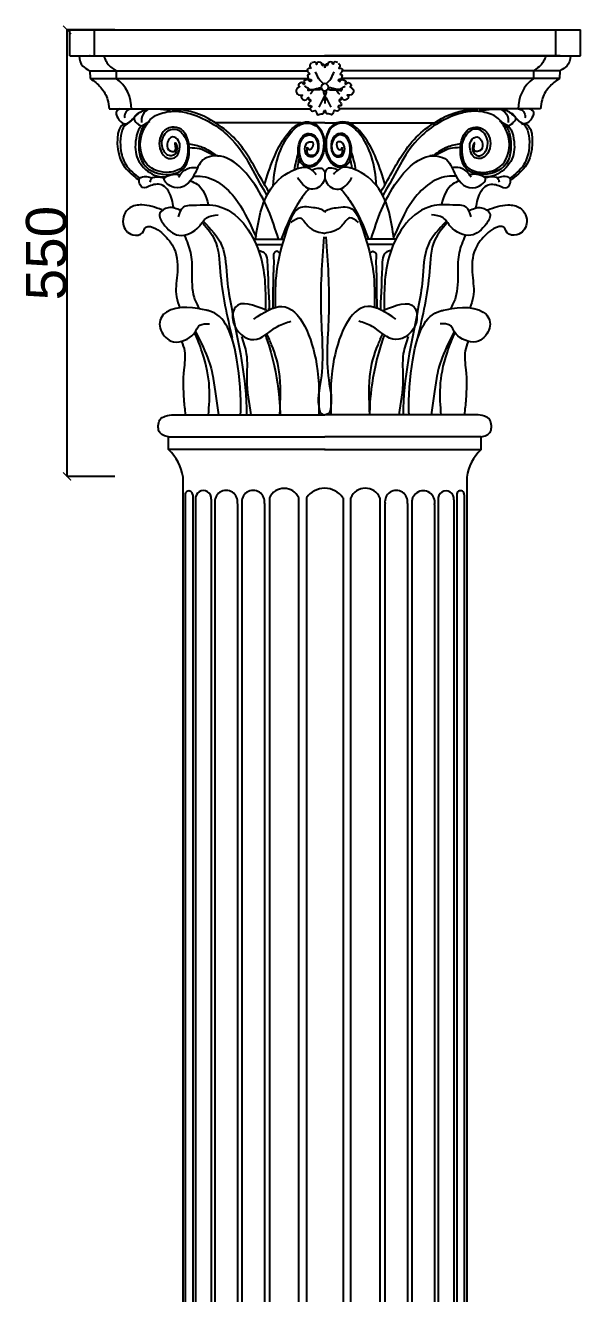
# Model space of a CAD drawing. Header units: millimetres. Extents: x 6183 to 10918, y 11927 to 15054.
# Drawn here: x 7442 to 8127, y 13490 to 15054 of the extents above; entities that cross this region are included whole.
import ezdxf

# ---------------------------------------------------------------- set-up
doc = ezdxf.new("R2010")
doc.units = ezdxf.units.MM
doc.styles.get("Standard").update_dxf_attribs({"font": 'Arial.ttf'})
doc.dimstyles.get("Standard").update_dxf_attribs({"dimtxt": 0.18, "dimasz": 0.18, "dimexe": 0.18, "dimexo": 0.0625, "dimgap": 0.09, "dimtad": 0, "dimtih": 1, "dimtoh": 1, "dimdec": 4, "dimzin": 0, "dimdsep": 46, "dimtxsty": 'Standard', "dimcen": 0.09, "dimadec": 0, "dimazin": 0, "dimtfac": 1, "dimtdec": 4, "dimtofl": 0, "dimtmove": 0, "dimatfit": 3, "dimfxl": 0, "dimtolj": 1, "dimtzin": 0, "dimarcsym": 0})

# ---------------------------------------------------------------- blocks, each defined once
blk = doc.blocks.new('_ARCHTICK')
at = {"color": 0, "linetype": 'ByBlock', "const_width": 0.15}
blk.add_lwpolyline([(-0.5, -0.5), (0.5, 0.5)], dxfattribs=at)
blk = doc.blocks.new('*D70')
at = {"color": 0, "lineweight": -2}
for p, q in [((7726.4, 15048), (7667.6, 15048)), ((7667.7, 14497.6), (7667.7, 15048)), ((7726.4, 14497.6), (7667.6, 14497.6))]:
    blk.add_line(p, q, dxfattribs=at)
at = {"layer": 'Defpoints', "color": 0}
for p in [(7667.7, 15048), (7726.5, 15048), (7726.5, 14497.6)]:
    blk.add_point(p, dxfattribs=at)
at = {"color": 0, "lineweight": -2, "xscale": 10, "yscale": 10, "zscale": 10}
for p, rotation in [((7667.7, 15048), 90), ((7667.7, 14497.6), 270)]:
    blk.add_blockref('_ARCHTICK', p, dxfattribs=dict(at, rotation=rotation))
at = {"color": 0, "insert": (7642.3, 14772.8), "char_height": 50, "attachment_point": 5, "rotation": 90}
blk.add_mtext('\\A1;550', dxfattribs=at)
blk = doc.blocks.new('2')
at = {"color": 3, "ltscale": 2}
for p, q in [((7671.1, 15048), (8301.1, 15048)), ((7671.1, 15016), (8301.1, 15016)), ((7695.6, 15016), (7985.6, 15016)), ((8275.6, 15016), (7985.6, 15016)), ((7695.8, 14997.4), (7964.2, 14997.4)), ((7695.8, 14997.4), (7696.2, 14988)), ((7728.3, 14997.4), (7728.3, 14988)), ((8275.4, 14997.4), (8007, 14997.4)), ((8242.8, 14997.4), (8242.8, 14988)), ((8275.4, 14997.4), (8275, 14988)), ((7696.2, 14988), (7965.2, 14988)), ((8275, 14988), (8005.9, 14988)), ((8251.7, 14950.7), (8003.8, 14950.7)), ((8015, 14933.4), (8120.5, 14933.4)), ((7798.1, 14573.6), (7985.6, 14573.6)), ((8173, 14573.6), (7985.6, 14573.6)), ((7792.8, 14546.3), (7985.6, 14546.3)), ((7792.8, 14530.7), (7792.8, 14546.3)), ((8178.4, 14546.3), (7985.6, 14546.3)), ((8178.4, 14530.7), (8178.4, 14546.3)), ((7985.6, 14530.7), (7792.8, 14530.7)), ((7985.6, 14530.7), (8178.4, 14530.7))]:
    blk.add_line(p, q, dxfattribs=at)
at = {"color": 3}
for p, q in [((7671.1, 15016), (7671.1, 15048)), ((7701.5, 15016.2), (7701.5, 15048.2)), ((8270.6, 15016.2), (8270.6, 15048.2)), ((8301.1, 15016), (8301.1, 15048)), ((7810.6, 14496.6), (7810.6, 12281.3)), ((8160.6, 14496.6), (8160.6, 12281.3))]:
    blk.add_line(p, q, dxfattribs=at)
at = {"color": 253, "ltscale": 2}
for p, q in [((7719.5, 14950.7), (7967.3, 14950.7)), ((7956.2, 14933.4), (7850.7, 14933.4)), ((7985.6, 14933.4), (7970.3, 14933.4)), ((7985.6, 14933.4), (8000.8, 14933.4)), ((7901.4, 14783.3), (7932.4, 14783.6)), ((8069.7, 14783.3), (8038.7, 14783.6))]:
    blk.add_line(p, q, dxfattribs=at)
at = {"color": 253}
for p, q in [((7813.2, 14474.8), (7813.2, 12310.3)), ((7822.6, 14474.8), (7822.6, 12310.3)), ((7826.1, 14469.5), (7826.1, 12315.6)), ((7845.5, 14469.5), (7845.5, 12315.6)), ((7850, 14464), (7850, 12321)), ((7877.8, 14464), (7877.8, 12321)), ((7883.4, 14464.1), (7883.4, 12320.9)), ((7911, 14464.1), (7911, 12320.9)), ((7917.3, 14471.3), (7917.3, 12313.8)), ((7953.4, 12313.8), (7953.4, 14471.3)), ((7962.9, 14471.3), (7962.9, 12313.8)), ((8008, 14471.3), (8008, 12313.8)), ((8017.5, 12313.8), (8017.5, 14471.3)), ((8053.5, 14471.3), (8053.5, 12313.8)), ((8059.8, 14464.2), (8059.8, 12320.9)), ((8087.5, 14464.2), (8087.5, 12320.9)), ((8093.1, 14463), (8093.1, 12322.1)), ((8120.8, 14463), (8120.8, 12322.1)), ((8125.4, 14468.7), (8125.4, 12316.4)), ((8144.7, 14468.7), (8144.7, 12316.4)), ((8148.2, 14474.8), (8148.2, 12310.3)), ((8157.6, 14474.8), (8157.6, 12310.3))]:
    blk.add_line(p, q, dxfattribs=at)
at = {"color": 3, "ltscale": 2}
for centre, start, end in [((7701.7, 14951.3), 358.4906, 54.0229), ((8269.5, 14951.3), 125.9771, 181.5094)]:
    blk.add_arc(centre, 45.4, start, end, dxfattribs=at)
at = {"color": 253, "ltscale": 2}
for centre, start, end in [((7985.6, 14977.3), 90.7306, 269.2694), ((7985.5, 14977.3), 270.7306, 89.2694)]:
    blk.add_arc(centre, 4.45, start, end, dxfattribs=at)
at = {"color": 3}
for centre, start, end in [((7754.1, 14488.7), 7.9121, 47.3227), ((8217.1, 14488.7), 132.6773, 172.0879)]:
    blk.add_arc(centre, 57.1, start, end, dxfattribs=at)
at = {"color": 253}
for centre, radius, start, end in [((7817.9, 14475), 4.7, 358.3559, 181.6441), ((7835.8, 14470.4), 9.71, 354.6277, 185.3723), ((7863.9, 14466.3), 14.1, 350.8121, 189.1879), ((7897.2, 14466.3), 14, 350.9804, 189.0196), ((7935.4, 14462.9), 19.9, 25.0165, 154.9835), ((7985.4, 14455.3), 27.7, 35.4312, 144.5688), ((8035.5, 14463.5), 19.6, 23.4282, 156.5718), ((8073.7, 14466.3), 14, 351.0325, 188.9675), ((8107, 14465.7), 14.2, 348.6476, 191.3524), ((8135.1, 14470), 9.76, 352.2715, 187.7285), ((8152.9, 14475.3), 4.72, 354.4634, 185.5366)]:
    blk.add_arc(centre, radius, start, end, dxfattribs=at)
at = {"color": 3, "ltscale": 2}
for points, knots in [([(7682.5, 15016), (7682.5, 15011.1), (7686.2, 15001.9), (7691.6, 15000.2), (7695.8, 14997.4)], [0.0006887, 0.0006887, 0.0006887, 0.0006887, 0.0711821, 0.1315401, 0.1315401, 0.1315401, 0.1315401]), ([(7712.9, 15016.2), (7714.7, 15011.1), (7717.5, 15004.1), (7724.1, 15000.8), (7728.3, 14997.4)], [0, 0, 0, 0, 0.080216, 0.1324229, 0.1324229, 0.1324229, 0.1324229]), ([(8258.2, 15016.2), (8256.5, 15011.1), (8253.7, 15004.1), (8247, 15000.8), (8242.8, 14997.4)], [0, 0, 0, 0, 0.080216, 0.1324229, 0.1324229, 0.1324229, 0.1324229]), ([(8288.7, 15016), (8288.6, 15011.1), (8284.9, 15001.9), (8279.6, 15000.2), (8275.4, 14997.4)], [0.0006887, 0.0006887, 0.0006887, 0.0006887, 0.0711821, 0.1315401, 0.1315401, 0.1315401, 0.1315401]), ([(7696.2, 14987.9), (7700.8, 14985.5), (7711.5, 14975.8), (7717.6, 14964.7), (7719.1, 14954.6), (7719.5, 14950.7)], [0, 0, 0, 0, 0.0826844, 0.1852195, 0.247663, 0.247663, 0.247663, 0.247663]), ([(8275, 14987.9), (8270.3, 14985.5), (8259.7, 14975.8), (8253.5, 14964.7), (8252.1, 14954.6), (8251.7, 14950.7)], [0, 0, 0, 0, 0.0826844, 0.1852195, 0.247663, 0.247663, 0.247663, 0.247663]), ([(7792.8, 14546.3), (7790.5, 14546.7), (7786.1, 14547.9), (7780.4, 14552.8), (7779.8, 14560.2), (7781.3, 14568.1), (7789.5, 14573), (7795.8, 14573.5), (7799.3, 14573.7)], [0.032655, 0.032655, 0.032655, 0.032655, 0.0696963, 0.1060265, 0.1438825, 0.184276, 0.2278806, 0.2846881, 0.2846881, 0.2846881, 0.2846881]), ([(8178.4, 14546.3), (8180.7, 14546.7), (8185.1, 14547.9), (8190.8, 14552.8), (8191.4, 14560.2), (8189.9, 14568.1), (8181.6, 14573), (8175.4, 14573.5), (8171.9, 14573.7)], [0.013062, 0.013062, 0.013062, 0.013062, 0.0278785, 0.0424106, 0.057553, 0.0737104, 0.0911522, 0.1138753, 0.1138753, 0.1138753, 0.1138753])]:
    blk.add_open_spline(points, degree=3, knots=knots, dxfattribs=at)
at = {"color": 253, "ltscale": 2}
for points, knots in [([(7968.8, 15007.1), (7967.6, 15005.5), (7966, 15003.5), (7969, 15000.4), (7966.3, 15000.8), (7963.3, 14999.9), (7964.3, 14996), (7968.2, 14992.8), (7963.6, 14993.2), (7964.7, 14989.6), (7965.3, 14986.5), (7970.2, 14986.9), (7967.5, 14983.2), (7965.8, 14987), (7962.4, 14986.7), (7958.3, 14984.4), (7961.1, 14982.8), (7960.1, 14979.7), (7957.5, 14983.9), (7953.9, 14982.4), (7952.3, 14979.2), (7955.6, 14977.9), (7950.4, 14976), (7949.7, 14971.2), (7953.3, 14966.3), (7959.4, 14968.4), (7955.6, 14965.6), (7958.3, 14961.2), (7962.9, 14960.8), (7965.9, 14966.1), (7964.8, 14960.5), (7967.6, 14962.9), (7968.2, 14959.2), (7964.7, 14958.4), (7965.3, 14953), (7969, 14955.6), (7969.5, 14952.3), (7965.9, 14951.7), (7969.9, 14945.9), (7974.6, 14950.9), (7975.9, 14940.6), (7979.3, 14945.2), (7984.3, 14943.6), (7985.2, 14951.7), (7985.6, 14945.4)], [0, 0, 0, 0, 0.0278041, 0.0368662, 0.0424881, 0.0602653, 0.0809892, 0.0972003, 0.1100198, 0.1223826, 0.1435906, 0.1578124, 0.1706288, 0.1817572, 0.2054759, 0.2214535, 0.2336119, 0.2417942, 0.258008, 0.2800979, 0.2929126, 0.3016927, 0.3184045, 0.3420061, 0.3701077, 0.3858891, 0.3962528, 0.4175779, 0.4480193, 0.4599687, 0.4747513, 0.4840229, 0.4911313, 0.5163907, 0.5313855, 0.5471669, 0.5562281, 0.5658989, 0.5917764, 0.6095536, 0.6401313, 0.671793, 0.6837431, 0.6977766, 0.6977766, 0.6977766, 0.6977766]), ([(8002.3, 15007.1), (8003.6, 15005.5), (8005.2, 15003.5), (8002.1, 15000.4), (8004.8, 15000.8), (8007.8, 14999.9), (8006.9, 14996), (8003, 14992.8), (8007.5, 14993.2), (8006.5, 14989.6), (8005.8, 14986.5), (8000.9, 14986.9), (8003.7, 14983.2), (8005.4, 14987), (8008.7, 14986.7), (8012.9, 14984.4), (8010, 14982.8), (8011.1, 14979.7), (8013.7, 14983.9), (8017.2, 14982.4), (8018.8, 14979.2), (8015.5, 14977.9), (8020.8, 14976), (8021.5, 14971.2), (8017.9, 14966.3), (8011.8, 14968.4), (8015.6, 14965.6), (8012.9, 14961.2), (8008.2, 14960.8), (8005.3, 14966.1), (8006.4, 14960.5), (8003.6, 14962.9), (8002.9, 14959.2), (8006.5, 14958.4), (8005.8, 14953), (8002.1, 14955.6), (8001.7, 14952.3), (8005.3, 14951.7), (8001.3, 14945.9), (7996.6, 14950.9), (7995.2, 14940.6), (7991.8, 14945.2), (7986.8, 14943.6), (7986, 14951.7), (7985.6, 14945.4)], [0, 0, 0, 0, 0.0278041, 0.0368662, 0.0424881, 0.0602653, 0.0809892, 0.0972003, 0.1100198, 0.1223826, 0.1435906, 0.1578124, 0.1706288, 0.1817572, 0.2054759, 0.2214535, 0.2336119, 0.2417942, 0.258008, 0.2800979, 0.2929126, 0.3016927, 0.3184045, 0.3420061, 0.3701077, 0.3858891, 0.3962528, 0.4175779, 0.4480193, 0.4599687, 0.4747513, 0.4840229, 0.4911313, 0.5163907, 0.5313855, 0.5471669, 0.5562281, 0.5658989, 0.5917764, 0.6095536, 0.6401313, 0.671793, 0.6837431, 0.6977766, 0.6977766, 0.6977766, 0.6977766]), ([(7795.4, 14948.6), (7782.8, 14950.3), (7767.6, 14950.5), (7762.8, 14949.9), (7744.8, 14938.3), (7758.4, 14929.8), (7759.3, 14929.3), (7769.8, 14935.4)], [0.0267777, 0.0267777, 0.0267777, 0.0267777, 0.1128809, 0.1880799, 0.2151379, 0.2868379, 0.3072907, 0.3072907, 0.3072907, 0.3072907]), ([(7766.2, 14933), (7761.6, 14929.5), (7756.2, 14920.5), (7753.5, 14880.6), (7786.3, 14865.9), (7814.7, 14874.3), (7820.8, 14902.9), (7811.8, 14931), (7782.8, 14927.7), (7779.3, 14901.1), (7791.6, 14887.4), (7804.1, 14889.9), (7807.4, 14904.1), (7806.2, 14911.9), (7795, 14920.7), (7786.1, 14900.4), (7804.6, 14895.6), (7798.9, 14914.2), (7806, 14899.9), (7796, 14888.9), (7782.6, 14901.1), (7785.1, 14921.5), (7803.4, 14929.1), (7814.8, 14914.8), (7817.3, 14902.9), (7815.7, 14889.5), (7811.6, 14877.1), (7790.2, 14869.5), (7761.5, 14878.6), (7754.8, 14910.3), (7766.6, 14934.4), (7776.7, 14944.2), (7798.6, 14948.8), (7820.5, 14945.5), (7845.9, 14934.6), (7871.6, 14914.3), (7890.4, 14888.6), (7900.6, 14866.9), (7914.1, 14843.8)], [1.066341, 1.066341, 1.066341, 1.066341, 1.151799, 1.32557, 1.516717, 1.648943, 1.752155, 1.892499, 2.029915, 2.151416, 2.215775, 2.302136, 2.34376, 2.389161, 2.440105, 2.533523, 2.577372, 2.629753, 2.674527, 2.736709, 2.806323, 2.909486, 2.992184, 3.063533, 3.114311, 3.171863, 3.256107, 3.356215, 3.5119, 3.687443, 3.777197, 3.877875, 3.976332, 4.066808, 4.218059, 4.364311, 4.56421, 4.726447, 4.726447, 4.726447, 4.726447]), ([(7916.6, 14848.3), (7904.1, 14868.8), (7887.4, 14904.4), (7849.2, 14938.8), (7812.2, 14951.5), (7797, 14948.7)], [0.0440847, 0.0440847, 0.0440847, 0.0440847, 0.2943805, 0.6235118, 0.8641534, 0.8641534, 0.8641534, 0.8641534]), ([(8054.6, 14848.3), (8067, 14868.8), (8083.8, 14904.4), (8122, 14938.8), (8159, 14951.5), (8174.2, 14948.7)], [0.0440847, 0.0440847, 0.0440847, 0.0440847, 0.2943805, 0.6235118, 0.8641534, 0.8641534, 0.8641534, 0.8641534]), ([(8205, 14933), (8209.6, 14929.5), (8215, 14920.5), (8217.7, 14880.6), (8184.8, 14865.9), (8156.5, 14874.3), (8150.4, 14902.9), (8159.4, 14931), (8188.4, 14927.7), (8191.9, 14901.1), (8179.6, 14887.4), (8167.1, 14889.9), (8163.8, 14904.1), (8165, 14911.9), (8176.2, 14920.7), (8185.1, 14900.4), (8166.6, 14895.6), (8172.3, 14914.2), (8165.1, 14899.9), (8175.1, 14888.9), (8188.6, 14901.1), (8186.1, 14921.5), (8167.7, 14929.1), (8156.4, 14914.8), (8153.8, 14902.9), (8155.4, 14889.5), (8159.6, 14877.1), (8181, 14869.5), (8209.6, 14878.6), (8216.4, 14910.3), (8204.5, 14934.4), (8194.4, 14944.2), (8172.6, 14948.8), (8150.7, 14945.5), (8125.3, 14934.6), (8099.6, 14914.3), (8080.8, 14888.6), (8070.6, 14866.9), (8057.1, 14843.8)], [1.066341, 1.066341, 1.066341, 1.066341, 1.151799, 1.32557, 1.516717, 1.648943, 1.752155, 1.892499, 2.029915, 2.151416, 2.215775, 2.302136, 2.34376, 2.389161, 2.440105, 2.533523, 2.577372, 2.629753, 2.674527, 2.736709, 2.806323, 2.909486, 2.992184, 3.063533, 3.114311, 3.171863, 3.256107, 3.356215, 3.5119, 3.687443, 3.777197, 3.877875, 3.976332, 4.066808, 4.218059, 4.364311, 4.56421, 4.726447, 4.726447, 4.726447, 4.726447]), ([(8175.8, 14948.6), (8188.4, 14950.3), (8203.5, 14950.5), (8208.3, 14949.9), (8226.4, 14938.3), (8212.7, 14929.8), (8211.9, 14929.3), (8201.3, 14935.4)], [0.0267777, 0.0267777, 0.0267777, 0.0267777, 0.1128809, 0.1880799, 0.2151379, 0.2868379, 0.3072907, 0.3072907, 0.3072907, 0.3072907]), ([(7748.5, 14938), (7746.2, 14934.2), (7734.5, 14931.7), (7731.8, 14903.9), (7738.7, 14879.7), (7751.6, 14869.3), (7757.3, 14865.1)], [0.0095284, 0.0095284, 0.0095284, 0.0095284, 0.0947973, 0.2280258, 0.3238762, 0.4381837, 0.4381837, 0.4381837, 0.4381837]), ([(7760.4, 14929.7), (7758.5, 14929.9), (7753.8, 14921.9), (7750.6, 14902.2), (7754.8, 14882.7), (7774.7, 14866.8), (7786.4, 14866.8), (7790, 14867.3)], [0.0609786, 0.0609786, 0.0609786, 0.0609786, 0.1348096, 0.20862, 0.345658, 0.4780579, 0.5526165, 0.5526165, 0.5526165, 0.5526165]), ([(7921.8, 14855.9), (7922.8, 14868.2), (7925.8, 14891.2), (7939.3, 14918.2), (7957.5, 14935.3), (7979.2, 14930.5), (7987.7, 14906.5), (7979.5, 14882.9), (7953.8, 14877.4), (7949.1, 14917.7), (7977.7, 14919.8), (7980, 14892.2), (7963.5, 14893.1), (7963.4, 14898.8), (7964, 14903.4)], [0.091194, 0.091194, 0.091194, 0.091194, 0.287454, 0.463953, 0.574964, 0.652132, 0.77639, 0.939158, 0.97032, 1.166084, 1.222184, 1.347944, 1.383827, 1.426715, 1.426715, 1.426715, 1.426715]), ([(8049.3, 14855.9), (8048.4, 14868.2), (8045.3, 14891.2), (8031.9, 14918.2), (8013.6, 14935.3), (7992, 14930.5), (7983.5, 14906.5), (7991.7, 14882.9), (8017.3, 14877.4), (8022, 14917.7), (7993.4, 14919.8), (7991.1, 14892.2), (8007.7, 14893.1), (8007.8, 14898.8), (8007.2, 14903.4)], [0.091194, 0.091194, 0.091194, 0.091194, 0.287454, 0.463953, 0.574964, 0.652132, 0.77639, 0.939158, 0.97032, 1.166084, 1.222184, 1.347944, 1.383827, 1.426715, 1.426715, 1.426715, 1.426715]), ([(8210.8, 14929.7), (8212.6, 14929.9), (8217.4, 14921.9), (8220.6, 14902.2), (8216.4, 14882.7), (8196.4, 14866.8), (8184.8, 14866.8), (8181.2, 14867.3)], [0.0609786, 0.0609786, 0.0609786, 0.0609786, 0.1348096, 0.20862, 0.345658, 0.4780579, 0.5526165, 0.5526165, 0.5526165, 0.5526165]), ([(8222.6, 14938), (8225, 14934.2), (8236.6, 14931.7), (8239.4, 14903.9), (8232.4, 14879.7), (8219.5, 14869.3), (8213.9, 14865.1)], [0.0095284, 0.0095284, 0.0095284, 0.0095284, 0.0947973, 0.2280258, 0.3238762, 0.4381837, 0.4381837, 0.4381837, 0.4381837]), ([(7951.8, 14877.1), (7952.2, 14879.3), (7952.9, 14883.2), (7953.7, 14887.1), (7954.1, 14888.8)], [0.08964234, 0.08964234, 0.08964234, 0.08964234, 0.12558855, 0.15363508, 0.15363508, 0.15363508, 0.15363508]), ([(8019.3, 14877.1), (8019, 14879.3), (8018.3, 14883.2), (8017.5, 14887.1), (8017.1, 14888.8)], [0.08964234, 0.08964234, 0.08964234, 0.08964234, 0.12558855, 0.15363508, 0.15363508, 0.15363508, 0.15363508]), ([(7823.6, 14867.7), (7827.3, 14867.7), (7848.9, 14867.9), (7881.3, 14839.1), (7893.5, 14807.8), (7900.8, 14792.8)], [0.0108967, 0.0108967, 0.0108967, 0.0108967, 0.0702813, 0.3551184, 0.615565, 0.615565, 0.615565, 0.615565]), ([(8147.5, 14867.7), (8143.8, 14867.7), (8122.3, 14867.9), (8089.8, 14839.1), (8077.6, 14807.8), (8070.3, 14792.8)], [0.0108967, 0.0108967, 0.0108967, 0.0108967, 0.0702813, 0.3551184, 0.615565, 0.615565, 0.615565, 0.615565]), ([(7819.7, 14861.9), (7822.7, 14860.7), (7834.6, 14855.7), (7839, 14842.7), (7841.9, 14832.5)], [0.0143222, 0.0143222, 0.0143222, 0.0143222, 0.0650181, 0.2200879, 0.2200879, 0.2200879, 0.2200879]), ([(8151.5, 14861.9), (8148.5, 14860.7), (8136.5, 14855.7), (8132.2, 14842.7), (8129.3, 14832.5)], [0.0143222, 0.0143222, 0.0143222, 0.0143222, 0.0650181, 0.2200879, 0.2200879, 0.2200879, 0.2200879]), ([(7784.6, 14826.2), (7776.6, 14829.1), (7763.7, 14833.7), (7741.7, 14830.4), (7732.4, 14809.4), (7745.4, 14793.3), (7761.3, 14795.1), (7764.2, 14808.2), (7777.9, 14803.4), (7789, 14794.4), (7804.1, 14776.1), (7804.6, 14747.5), (7800.2, 14722.8), (7805, 14709.9), (7806.8, 14705.4)], [0, 0, 0, 0, 0.136844, 0.218765, 0.332246, 0.429746, 0.495422, 0.538683, 0.603554, 0.665936, 0.786323, 0.961484, 1.1052, 1.181036, 1.181036, 1.181036, 1.181036]), ([(7985.6, 14823.5), (7983.4, 14827), (7967, 14829.5), (7948.7, 14831.7), (7934.9, 14790.6), (7924.2, 14753.4), (7924.2, 14720.8), (7924.2, 14705.8)], [0.0166593, 0.0166593, 0.0166593, 0.0166593, 0.0913146, 0.2103067, 0.3681801, 0.6453418, 0.882536, 0.882536, 0.882536, 0.882536]), ([(7985.6, 14823.5), (7987.8, 14827), (8004.2, 14829.5), (8022.4, 14831.7), (8036.3, 14790.6), (8047, 14753.4), (8047, 14720.8), (8046.9, 14705.8)], [0.0166593, 0.0166593, 0.0166593, 0.0166593, 0.0913146, 0.2103067, 0.3681801, 0.6453418, 0.882536, 0.882536, 0.882536, 0.882536]), ([(8186.5, 14826.2), (8194.6, 14829.1), (8207.5, 14833.7), (8229.5, 14830.4), (8238.8, 14809.4), (8225.7, 14793.3), (8209.8, 14795.1), (8207, 14808.2), (8193.2, 14803.4), (8182.2, 14794.4), (8167, 14776.1), (8166.5, 14747.5), (8171, 14722.8), (8166.2, 14709.9), (8164.4, 14705.4)], [0, 0, 0, 0, 0.136844, 0.218765, 0.332246, 0.429746, 0.495422, 0.538683, 0.603554, 0.665936, 0.786323, 0.961484, 1.1052, 1.181036, 1.181036, 1.181036, 1.181036]), ([(7835.9, 14811.9), (7844.7, 14802.7), (7863.9, 14782.7), (7863.7, 14742.4), (7876, 14673.8), (7889.1, 14618.3), (7889.1, 14573.7), (7889.1, 14573.6)], [0, 0, 0, 0, 0.197863, 0.430037, 0.610962, 1.328783, 1.329062, 1.329062, 1.329062, 1.329062]), ([(8135.3, 14811.9), (8126.5, 14802.7), (8107.2, 14782.7), (8107.5, 14742.4), (8095.2, 14673.8), (8082.1, 14618.3), (8082.1, 14573.7), (8082.1, 14573.6)], [0, 0, 0, 0, 0.197863, 0.430037, 0.610962, 1.328783, 1.329062, 1.329062, 1.329062, 1.329062]), ([(7812.6, 14794.4), (7815.4, 14787.5), (7821.3, 14773.3), (7821.9, 14747.2), (7821, 14722.7), (7828.2, 14708.7), (7830.8, 14704.2)], [0, 0, 0, 0, 0.1186699, 0.2457414, 0.4169208, 0.4989014, 0.4989014, 0.4989014, 0.4989014]), ([(8158.6, 14794.4), (8155.7, 14787.5), (8149.8, 14773.3), (8149.2, 14747.2), (8150.1, 14722.7), (8142.9, 14708.7), (8140.4, 14704.2)], [0, 0, 0, 0, 0.1186699, 0.2457414, 0.4169208, 0.4989014, 0.4989014, 0.4989014, 0.4989014]), ([(7904.8, 14776.1), (7906.3, 14775.6), (7914.5, 14772.8), (7914.8, 14752.8), (7917, 14710.4), (7917.1, 14703)], [0, 0, 0, 0, 0.0244975, 0.1338276, 0.3279524, 0.3279524, 0.3279524, 0.3279524]), ([(8066.4, 14776.1), (8064.9, 14775.6), (8056.6, 14772.8), (8056.4, 14752.8), (8054.2, 14710.4), (8054, 14703)], [0, 0, 0, 0, 0.0244975, 0.1338276, 0.3279524, 0.3279524, 0.3279524, 0.3279524]), ([(7881.7, 14573.6), (7883, 14583.8), (7877.9, 14666.6), (7860.5, 14697.5), (7831.7, 14704.4), (7800.7, 14709.8), (7781.9, 14693.3), (7779.8, 14678), (7798.9, 14657.1), (7827.1, 14671.6), (7828.5, 14685.6), (7838.8, 14685.8), (7843.5, 14685.8)], [0.103479, 0.103479, 0.103479, 0.103479, 0.317428, 0.742352, 0.774788, 0.992745, 1.019247, 1.111096, 1.201354, 1.312034, 1.399659, 1.471681, 1.471681, 1.471681, 1.471681]), ([(7898.1, 14691.6), (7910.2, 14699.5), (7948.7, 14724.6), (7981.3, 14637.2), (7978.1, 14594.4), (7978, 14573.6)], [0, 0, 0, 0, 0.2029321, 0.6467444, 0.9818462, 0.9818462, 0.9818462, 0.9818462]), ([(8073.1, 14691.6), (8061, 14699.5), (8022.5, 14724.6), (7989.9, 14637.2), (7993.1, 14594.4), (7993.1, 14573.6)], [0, 0, 0, 0, 0.2029321, 0.6467444, 0.9818462, 0.9818462, 0.9818462, 0.9818462]), ([(8089.5, 14573.6), (8088.2, 14583.8), (8093.2, 14666.6), (8110.7, 14697.5), (8139.5, 14704.4), (8170.4, 14709.8), (8189.3, 14693.3), (8191.4, 14678), (8172.3, 14657.1), (8144, 14671.6), (8142.7, 14685.6), (8132.4, 14685.8), (8127.7, 14685.8)], [0.103479, 0.103479, 0.103479, 0.103479, 0.317428, 0.742352, 0.774788, 0.992745, 1.019247, 1.111096, 1.201354, 1.312034, 1.399659, 1.471681, 1.471681, 1.471681, 1.471681]), ([(7808.7, 14664), (7810.4, 14660.2), (7814.7, 14649.1), (7810.2, 14624.4), (7810.9, 14598.3), (7812.8, 14579.9), (7813.4, 14573.6)], [0.0360558, 0.0360558, 0.0360558, 0.0360558, 0.1013871, 0.2281778, 0.4230961, 0.5244717, 0.5244717, 0.5244717, 0.5244717]), ([(7842, 14573.6), (7843.8, 14595.7), (7846.1, 14623.7), (7827.6, 14668.6), (7825.1, 14674.7)], [0.0026203, 0.0026203, 0.0026203, 0.0026203, 0.417, 0.5253625, 0.5253625, 0.5253625, 0.5253625]), ([(7826, 14676.1), (7830.1, 14668.5), (7843.2, 14641.7), (7849.1, 14613.9), (7852.4, 14589.1), (7854.4, 14573.6)], [0.669755, 0.669755, 0.669755, 0.669755, 0.8185418, 0.9629574, 1.204672, 1.204672, 1.204672, 1.204672]), ([(7912.1, 14671.9), (7912.5, 14670.8), (7930.2, 14621.8), (7930.5, 14579.7), (7930.3, 14573.6)], [0.0306593, 0.0306593, 0.0306593, 0.0306593, 0.0410277, 0.452327, 0.452327, 0.452327, 0.452327]), ([(7930.2, 14573.6), (7930.2, 14574), (7930.3, 14579.9), (7932.8, 14622.8), (7923.4, 14651.9), (7916.2, 14668.8), (7914.2, 14673.4)], [0.5206115, 0.5206115, 0.5206115, 0.5206115, 0.5475385, 0.7905946, 1.0064999, 1.0860371, 1.0860371, 1.0860371, 1.0860371]), ([(8041, 14573.6), (8041, 14574), (8040.9, 14579.9), (8038.3, 14622.8), (8047.7, 14651.9), (8055, 14668.8), (8057, 14673.4)], [0.5206115, 0.5206115, 0.5206115, 0.5206115, 0.5475385, 0.7905946, 1.0064999, 1.0860371, 1.0860371, 1.0860371, 1.0860371]), ([(8059, 14671.9), (8058.6, 14670.8), (8040.9, 14621.8), (8040.6, 14579.7), (8040.9, 14573.6)], [0.0306593, 0.0306593, 0.0306593, 0.0306593, 0.0410277, 0.452327, 0.452327, 0.452327, 0.452327]), ([(8145.1, 14676.1), (8141.1, 14668.5), (8128, 14641.7), (8122, 14613.9), (8118.8, 14589.1), (8116.8, 14573.6)], [0.669755, 0.669755, 0.669755, 0.669755, 0.8185418, 0.9629574, 1.204672, 1.204672, 1.204672, 1.204672]), ([(8129.2, 14573.6), (8127.3, 14595.7), (8125.1, 14623.7), (8143.5, 14668.6), (8146, 14674.7)], [0.0026203, 0.0026203, 0.0026203, 0.0026203, 0.417, 0.5253625, 0.5253625, 0.5253625, 0.5253625]), ([(8162.5, 14664), (8160.8, 14660.2), (8156.5, 14649.1), (8161, 14624.4), (8160.3, 14598.3), (8158.4, 14579.9), (8157.7, 14573.6)], [0.0360558, 0.0360558, 0.0360558, 0.0360558, 0.1013871, 0.2281778, 0.4230961, 0.5244717, 0.5244717, 0.5244717, 0.5244717])]:
    blk.add_open_spline(points, degree=3, knots=knots, dxfattribs=at)
for points in [[(7969.5, 15007.7), (7974.7, 15007.3), (7975.1, 15005.8), (7976, 15006.3), (7976, 15007.5), (7978.1, 15008.6), (7981.2, 15007.5), (7982.3, 15004.8), (7983.1, 15003.9), (7983.1, 15005.6), (7985.2, 15004.6), (7985.6, 15001.4)], [(8001.7, 15007.7), (7996.4, 15007.3), (7996, 15005.8), (7995.2, 15006.3), (7995.2, 15007.5), (7993.1, 15008.6), (7989.9, 15007.5), (7988.9, 15004.8), (7988, 15003.9), (7988, 15005.6), (7985.9, 15004.6), (7985.5, 15001.4)], [(7967.2, 14974.6), (7960.5, 14978.8)], [(7963.6, 14974.2), (7975.4, 14975.6), (7980, 14976.7), (7981.2, 14976.5), (7981.4, 14975.4), (7980.4, 14974.4), (7977.7, 14974.2), (7970.5, 14973.9), (7964.6, 14973.3)], [(8007.6, 14974.2), (7995.8, 14975.6), (7991.2, 14976.7), (7989.9, 14976.5), (7989.7, 14975.4), (7990.8, 14974.4), (7993.5, 14974.2), (8000.6, 14973.9), (8006.5, 14973.3)], [(8004, 14974.6), (8010.7, 14978.8)], [(7972, 14973.9), (7967.4, 14968.9)], [(7985, 14965.7), (7978.2, 14952.7)], [(7985.4, 14972.5), (7984, 14972.1), (7984.8, 14968.5), (7985, 14964.5), (7985.6, 14958), (7985.6, 14957.4)], [(7985.7, 14972.5), (7987.2, 14972.1), (7986.4, 14968.5), (7986.2, 14964.5), (7985.5, 14958), (7985.5, 14957.4)], [(7986.2, 14965.7), (7993, 14952.7)], [(7999.2, 14973.9), (8003.8, 14968.9)], [(7732.8, 14950.6), (7729.1, 14948.2), (7737.8, 14932.5), (7753.4, 14943), (7765.4, 14950.6)], [(7746.7, 14950.7), (7741.9, 14948.7), (7738.6, 14942.2), (7738.8, 14939.7)], [(7768.4, 14950.2), (7762.9, 14946.1), (7759.4, 14936.3), (7759.5, 14933.7)], [(8202.8, 14950.2), (8208.2, 14946.1), (8211.8, 14936.3), (8211.7, 14933.7)], [(8238.3, 14950.6), (8242.1, 14948.2), (8233.4, 14932.5), (8217.8, 14943), (8205.7, 14950.6)], [(8224.4, 14950.7), (8229.3, 14948.7), (8232.6, 14942.2), (8232.4, 14939.7)], [(7742.9, 14931.9), (7741.4, 14932.2), (7731.4, 14895), (7749.6, 14868.1), (7756.5, 14862.6)], [(7911.2, 14856.9), (7922.1, 14889.1), (7938.5, 14918.3), (7959.9, 14934.4), (7974, 14931.7), (7985.2, 14909.2), (7982.5, 14892.4), (7970, 14879.2), (7959.4, 14880.9), (7952.9, 14894), (7963.9, 14920.3), (7973.7, 14917.1), (7970.9, 14891.7), (7964.3, 14892.7), (7961, 14901.4)], [(8060, 14856.9), (8049.1, 14889.1), (8032.7, 14918.3), (8011.2, 14934.4), (7997.2, 14931.7), (7986, 14909.2), (7988.6, 14892.4), (8001.1, 14879.2), (8011.8, 14880.9), (8018.3, 14894), (8007.2, 14920.3), (7997.5, 14917.1), (8000.2, 14891.7), (8006.9, 14892.7), (8010.1, 14901.4)], [(8228.3, 14931.9), (8229.7, 14932.2), (8239.7, 14895), (8221.5, 14868.1), (8214.6, 14862.6)], [(7818.3, 14907.4), (7834.4, 14903.4), (7851.7, 14893.2)], [(7819, 14902.8), (7831.1, 14901.6), (7851.7, 14893.2), (7855.8, 14892.6)], [(7961, 14901.4), (7964.8, 14909.3), (7970.6, 14909), (7967, 14900), (7964, 14903.2)], [(8010.1, 14901.4), (8006.4, 14909.3), (8000.5, 14909), (8004.2, 14900), (8007.1, 14903.2)], [(8152.2, 14902.8), (8140.1, 14901.6), (8119.5, 14893.2), (8115.3, 14892.6)], [(8152.8, 14907.4), (8136.8, 14903.4), (8119.5, 14893.2)], [(7928.5, 14790.1), (7896.1, 14861.6), (7846.3, 14892.3), (7835.3, 14887.6), (7824.2, 14868.8), (7799.8, 14853.9), (7787.6, 14864.9), (7795.6, 14869.4), (7806.1, 14869.7)], [(8042.7, 14790.1), (8075.1, 14861.6), (8124.9, 14892.3), (8135.9, 14887.6), (8146.9, 14868.8), (8171.4, 14853.9), (8183.6, 14864.9), (8175.5, 14869.4), (8165.1, 14869.7)], [(7799.2, 14828.6), (7796.8, 14839.3), (7785.8, 14856.3), (7770.9, 14856), (7760.8, 14853.6), (7757.2, 14864.7), (7765.8, 14867.3), (7772.7, 14865.5)], [(7770.1, 14860.4), (7771.8, 14864.6), (7781, 14866.7), (7788.8, 14865.2)], [(7805.2, 14866.4), (7810.5, 14873.3), (7821.5, 14878.4), (7828.7, 14878)], [(7900.2, 14790.3), (7919.1, 14852.2), (7949.8, 14876.3), (7963.9, 14878.3), (7974.9, 14869.8)], [(8070.9, 14790.3), (8052.1, 14852.2), (8021.4, 14876.3), (8007.3, 14878.3), (7996.3, 14869.8)], [(8166, 14866.4), (8160.6, 14873.3), (8149.7, 14878.4), (8142.4, 14878)], [(8172, 14828.6), (8174.3, 14839.3), (8185.4, 14856.3), (8200.3, 14856), (8210.4, 14853.6), (8213.9, 14864.7), (8205.4, 14867.3), (8198.5, 14865.5)], [(8201.1, 14860.4), (8199.4, 14864.6), (8190.1, 14866.7), (8182.4, 14865.2)], [(7965.9, 14852.3), (7955.1, 14838.1), (7931.6, 14790.1)], [(8005.3, 14852.3), (8016.1, 14838.1), (8039.6, 14790.1)], [(7807.8, 14825.3), (7792.4, 14828.7), (7782.1, 14821.9), (7786.4, 14809.1), (7805.5, 14794.9), (7830.5, 14805.6), (7839.7, 14816.3), (7854.1, 14819.9)], [(7805.2, 14817.6), (7811.2, 14829.6), (7827.5, 14832.1), (7843.9, 14832.4), (7857.4, 14829.6), (7906.2, 14768.8), (7912.2, 14702.2)], [(8166, 14817.6), (8160, 14829.6), (8143.6, 14832.1), (8127.2, 14832.4), (8113.7, 14829.6), (8064.9, 14768.8), (8059, 14702.2)], [(8163.4, 14825.3), (8178.8, 14828.7), (8189.1, 14821.9), (8184.8, 14809.1), (8165.7, 14794.9), (8140.7, 14805.6), (8131.4, 14816.3), (8117.1, 14819.9)], [(7835.2, 14809.9), (7849.7, 14789.4), (7856.6, 14750), (7871.1, 14668.7)], [(8136, 14809.9), (8121.4, 14789.4), (8114.6, 14750), (8100, 14668.7)], [(7897.7, 14790.2), (7934.6, 14790.2)], [(7984.2, 14792.8), (7980.7, 14699.5), (7980.7, 14616.5), (7979, 14578.8), (7980.7, 14575.4), (7983.3, 14574.5)], [(7987, 14792.8), (7990.4, 14699.5), (7990.4, 14616.5), (7992.1, 14578.8), (7990.4, 14575.4), (7987.9, 14574.5)], [(8073.5, 14790.2), (8036.5, 14790.2)], [(7929.8, 14772.6), (7928.1, 14774.6), (7924.6, 14774.6), (7923.1, 14773.1), (7922.4, 14766.3), (7922, 14747.6), (7921.6, 14718.2), (7921.3, 14704.6)], [(8041.4, 14772.6), (8043.1, 14774.6), (8046.6, 14774.6), (8048.1, 14773.1), (8048.8, 14766.3), (8049.2, 14747.6), (8049.5, 14718.2), (8049.9, 14704.6)], [(7882.8, 14670.1), (7888.7, 14648.9), (7889.4, 14616.7), (7894.3, 14573.7)], [(8088.4, 14670.1), (8082.4, 14648.9), (8081.8, 14616.7), (8076.9, 14573.7)]]:
    blk.add_spline(points, degree=3, dxfattribs=at)
for points, start_tangent in [([(7984.2, 14981.1), (7978.3, 14987.8), (7974.1, 14996.4)], (0.141483, -0.989941)), ([(7987, 14981.1), (7992.9, 14987.8), (7997.1, 14996.4)], (-0.141483, -0.989941)), ([(7754.5, 14932.7), (7754.5, 14933.4)], (0.504035, -0.863683)), ([(8216.7, 14932.7), (8216.7, 14933.4)], (-0.504035, -0.863683)), ([(7914.1, 14702.2), (7875.3, 14706.2), (7872.6, 14688), (7898.1, 14666.2), (7927.2, 14682.5), (7943.6, 14688.9)], (-0.995846, -0.091052)), ([(8057, 14702.2), (8095.8, 14706.2), (8098.5, 14688), (8073.1, 14666.2), (8043.9, 14682.5), (8027.6, 14688.9)], (0.995846, -0.091052))]:
    blk.add_spline(points, degree=3, dxfattribs=dict(at, start_tangent=start_tangent))
for points in [[(7952.7, 14896.1), (7950.7, 14889.2), (7948.8, 14882.4), (7947.6, 14875.4)], [(8018.5, 14896.1), (8020.5, 14889.2), (8022.4, 14882.4), (8023.6, 14875.4)], [(7916.9, 14702.8), (7916.8, 14703.3), (7916.7, 14704), (7916.7, 14704.8)], [(8054.3, 14702.8), (8054.4, 14703.3), (8054.4, 14704), (8054.5, 14704.8)]]:
    blk.add_open_spline(points, degree=3, dxfattribs=at)
for points, end_tangent in [([(7969.4, 14875.2), (7982.7, 14876.9), (7982.8, 14858.5), (7966.5, 14852.1), (7952.2, 14866)], (-0.941789, 0.336205)), ([(8001.8, 14875.2), (7988.5, 14876.9), (7988.4, 14858.5), (8004.7, 14852.1), (8019, 14866)], (0.941789, 0.336205)), ([(7944.2, 14810.7), (7954.8, 14816.3), (7964.5, 14806.5), (7975.6, 14799.6), (7985.9, 14797.1)], (-0.027779, -0.999614)), ([(8027, 14810.7), (8016.4, 14816.3), (8006.7, 14806.5), (7995.6, 14799.6), (7985.3, 14797.1)], (0.027779, -0.999614))]:
    blk.add_spline(points, degree=3, dxfattribs=dict(at, end_tangent=end_tangent))
at = {"color": 3, "ltscale": 2}
for points in [[(7877.4, 14574), (7877.5, 14573.9), (7877.5, 14573.8), (7877.6, 14573.6)], [(8093.7, 14574), (8093.7, 14573.9), (8093.6, 14573.8), (8093.6, 14573.6)]]:
    blk.add_open_spline(points, degree=3, dxfattribs=at)
at = {"color": 3, "linetype": 'ByBlock'}
for p in [(7695.6, 15016), (8275.6, 15016), (7985.6, 14530.7)]:
    blk.add_point(p, dxfattribs=at)
at = {"color": 253, "linetype": 'ByBlock'}
blk.add_point((7985.6, 15016), dxfattribs=at)
at = {"color": 3}
dim = blk.add_linear_dim(base=(7667.7, 15048), p1=(7726.5, 14497.6), p2=(7726.5, 15048), angle=90, dimstyle='Standard', override={"dimtxt": 50, "dimasz": 10, "dimtad": 1, "dimtih": 0, "dimtoh": 0, "dimdec": 0, "dimblk1": 'ARCHTICK', "dimblk2": 'ARCHTICK', "dimsah": 1, "dimtdec": 0}, dxfattribs=at)
dim.commit()
dim.dimension.update_dxf_attribs({"geometry": '*D70', "text_midpoint": (7642.3, 14772.8)})

msp = doc.modelspace()

# ---------------------------------------------------------------- block references
msp.add_blockref('2', (-174.6, 0))

doc.saveas('drawing.dxf')
